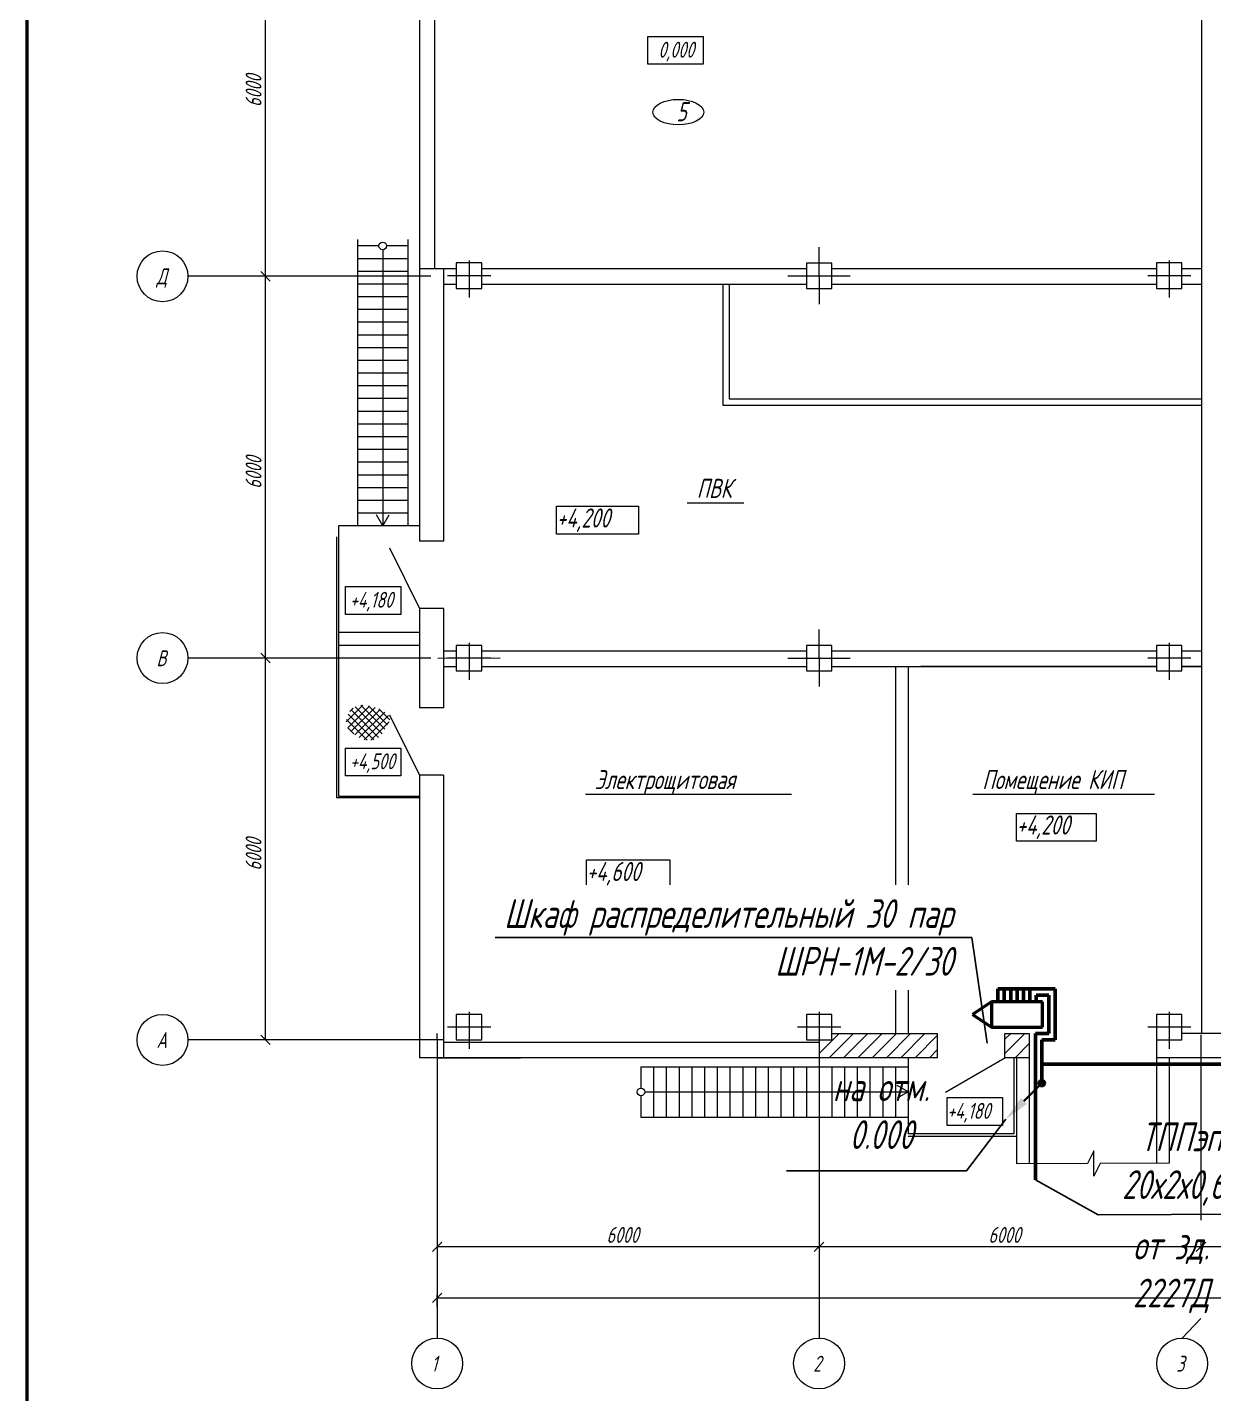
# Model space of a CAD drawing. Header units: millimetres. Extents: x 1337 to 8186, y 1899 to 5236.
# Drawn here: x 5578.6 to 5849.2, y 2451.8 to 2763.6 of the extents above; entities that cross this region are included whole.
import ezdxf
from ezdxf import colors
from ezdxf.entities.mleader import LeaderData, LeaderLine
from ezdxf.math import Vec2, Vec3

# ---------------------------------------------------------------- set-up
doc = ezdxf.new("R2010")
doc.units = ezdxf.units.MM
for name, color, linetype, lineweight in [('Линия выноска', 137, 'Continuous', 25), ('Линия связи (Вновь)', 3, 'Continuous', 60), ('Связь', 84, 'Continuous', 50), ('Строительный', 251, 'Continuous', 13), ('Текст', 2, 'Continuous', 25), ('Формат - толстая линия', 7, 'Continuous', 50), ('Элемент эл. схем', 7, 'Continuous', 35)]:
    doc.layers.add(name, color=color, linetype=linetype, lineweight=lineweight)
doc.styles.add('Simplex', font='simplex.shx', dxfattribs={"width": 0.7, "oblique": 15})

# ---------------------------------------------------------------- blocks, each defined once
blk = doc.blocks.new('A$C0AA457AC')
at = {"layer": 'Строительный', "ltscale": 100}
for p, q in [((44.36, 365.44), (44.36, 261.04)), ((167.26, 365.44), (167.26, 183.64)), ((46.76, 363.04), (46.76, 303.89)), ((20.18, 302.64), (20.18, 362.64)), ((80.25, 340.33), (88.94, 340.33)), ((80.25, 335.96), (80.25, 340.33)), ((88.94, 340.33), (88.94, 335.96)), ((88.94, 335.96), (80.25, 335.96)), ((34.66, 308.41), (34.66, 263.41)), ((38.01, 307.41), (34.66, 307.41)), ((42.56, 307.41), (39.21, 307.41)), ((42.56, 308.41), (42.56, 263.41)), ((107.14, 307.2), (107.17, 298.25)), ((42.56, 305.41), (34.66, 305.41)), ((38.61, 306.81), (38.61, 263.41)), ((52.16, 305.14), (52.16, 299.32)), ((162.16, 305.14), (162.16, 299.32)), ((20.93, 301.89), (19.43, 303.39)), ((19.43, 303.39), (20.93, 301.89)), ((42.56, 303.41), (34.66, 303.41)), ((44.36, 303.89), (50.16, 303.89)), ((47.16, 303.89), (50.16, 303.89)), ((48.16, 303.89), (48.16, 261.04)), ((54.16, 304.73), (50.16, 304.73)), ((50.16, 304.73), (50.16, 300.73)), ((54.16, 300.73), (54.16, 304.73)), ((54.16, 303.89), (105.16, 303.89)), ((54.16, 303.89), (105.16, 303.89)), ((109.16, 304.72), (105.16, 304.72)), ((105.16, 304.72), (105.16, 300.72)), ((109.16, 300.72), (109.16, 304.72)), ((109.16, 303.89), (160.16, 303.89)), ((109.16, 303.89), (160.16, 303.89)), ((164.16, 304.73), (160.16, 304.73)), ((160.16, 304.73), (160.16, 300.73)), ((164.16, 300.73), (164.16, 304.73)), ((164.16, 303.89), (167.16, 303.89)), ((164.16, 303.89), (167.16, 303.89)), ((46.16, 302.64), (8, 302.64)), ((19.88, 302.64), (19.68, 302.64)), ((19.88, 302.64), (19.68, 302.64)), ((20.18, 242.64), (20.18, 302.64)), ((42.56, 301.41), (34.66, 301.41)), ((48.16, 301.39), (50.16, 301.39)), ((55.57, 302.73), (48.79, 302.73)), ((50.16, 300.73), (54.16, 300.73)), ((54.16, 301.39), (105.16, 301.39)), ((92.04, 301.39), (92.04, 282.39)), ((93.04, 301.39), (93.04, 283.39)), ((102.26, 302.71), (112.05, 302.73)), ((105.16, 300.72), (109.16, 300.72)), ((109.16, 301.39), (160.16, 301.39)), ((165.57, 302.73), (158.79, 302.73)), ((160.16, 300.73), (164.16, 300.73)), ((164.16, 301.39), (167.16, 301.39)), ((42.56, 299.41), (34.66, 299.41)), ((42.56, 297.41), (34.66, 297.41)), ((42.56, 295.41), (34.66, 295.41)), ((42.56, 293.41), (34.66, 293.41)), ((42.56, 291.41), (34.66, 291.41)), ((42.56, 289.41), (34.66, 289.41)), ((42.56, 287.41), (34.66, 287.41)), ((42.56, 285.41), (34.66, 285.41)), ((42.56, 283.41), (34.66, 283.41)), ((42.56, 281.41), (34.66, 281.41)), ((92.04, 282.39), (167.16, 282.39)), ((93.04, 283.39), (167.16, 283.39)), ((42.56, 279.41), (34.66, 279.41)), ((42.56, 277.41), (34.66, 277.41)), ((42.56, 275.41), (34.66, 275.41)), ((42.56, 273.41), (34.66, 273.41)), ((42.56, 271.41), (34.66, 271.41)), ((42.56, 269.41), (34.66, 269.41)), ((42.56, 267.41), (34.66, 267.41)), ((65.92, 266.49), (78.77, 266.49)), ((65.92, 262.12), (65.92, 266.49)), ((78.77, 266.49), (78.77, 262.12)), ((86.46, 267.04), (95.35, 267.04)), ((42.56, 265.41), (34.66, 265.41)), ((38.61, 263.41), (37.61, 265.14)), ((38.61, 263.41), (39.61, 265.14)), ((31.66, 263.41), (31.66, 220.93)), ((44.36, 263.41), (31.66, 263.41)), ((78.77, 262.12), (65.92, 262.12)), ((31.36, 261.67), (31.36, 261.37)), ((31.36, 261.37), (31.36, 220.69)), ((39.68, 259.95), (44.36, 250.44)), ((48.19, 261.04), (44.36, 261.04)), ((32.75, 253.88), (41.44, 253.88)), ((32.75, 249.51), (32.75, 253.88)), ((41.44, 253.88), (41.44, 249.51)), ((41.44, 249.51), (32.75, 249.51)), ((44.36, 250.44), (44.36, 234.84)), ((48.19, 250.44), (44.36, 250.44)), ((48.16, 250.44), (48.16, 234.84)), ((107.14, 247.11), (107.17, 238.16)), ((44.36, 246.64), (31.66, 246.64)), ((52.16, 245.05), (52.16, 239.23)), ((162.16, 245.05), (162.16, 239.23)), ((46.16, 242.64), (8, 242.64)), ((20.93, 241.89), (19.43, 243.39)), ((19.43, 243.39), (20.93, 241.89)), ((19.88, 242.64), (19.68, 242.64)), ((19.88, 242.64), (19.68, 242.64)), ((20.18, 182.64), (20.18, 242.64)), ((44.36, 244.64), (31.66, 244.64)), ((42.56, 242.64), (34.66, 242.64)), ((47.26, 242.64), (57.05, 242.66)), ((48.16, 243.8), (50.16, 243.8)), ((48.16, 243.8), (50.16, 243.8)), ((55.57, 242.64), (48.79, 242.64)), ((54.16, 244.64), (50.16, 244.64)), ((50.16, 244.64), (50.16, 240.64)), ((54.16, 244.64), (50.16, 244.64)), ((50.16, 244.64), (50.16, 240.64)), ((54.16, 240.64), (54.16, 244.64)), ((54.16, 240.64), (54.16, 244.64)), ((54.16, 243.8), (105.16, 243.8)), ((54.16, 243.8), (105.16, 243.8)), ((102.26, 242.62), (112.05, 242.64)), ((109.16, 244.63), (105.16, 244.63)), ((105.16, 244.63), (105.16, 240.63)), ((109.16, 240.63), (109.16, 244.63)), ((109.16, 243.8), (160.16, 243.8)), ((109.16, 243.8), (160.16, 243.8)), ((165.57, 242.64), (158.79, 242.64)), ((164.16, 244.64), (160.16, 244.64)), ((160.16, 244.64), (160.16, 240.64)), ((164.16, 244.64), (160.16, 244.64)), ((160.16, 244.64), (160.16, 240.64)), ((164.16, 240.64), (164.16, 244.64)), ((164.16, 240.64), (164.16, 244.64)), ((164.16, 243.8), (167.16, 243.8)), ((164.16, 243.8), (167.16, 243.8)), ((48.16, 241.3), (50.16, 241.3)), ((50.16, 240.64), (54.16, 240.64)), ((50.16, 240.64), (54.16, 240.64)), ((54.16, 241.3), (105.16, 241.3)), ((105.16, 240.63), (109.16, 240.63)), ((109.16, 241.3), (160.16, 241.3)), ((119.16, 241.3), (119.16, 183.64)), ((121.16, 241.3), (121.16, 183.64)), ((160.16, 241.3), (123.16, 241.3)), ((160.16, 240.64), (164.16, 240.64)), ((160.16, 240.64), (164.16, 240.64)), ((164.16, 241.3), (167.16, 241.3)), ((167.16, 241.3), (164.16, 241.3)), ((32.88, 232.6), (35.5, 235.23)), ((33.1, 231.7), (36.5, 235.1)), ((33.42, 234.26), (33.94, 234.79)), ((33.6, 231.08), (37.39, 234.87)), ((33.63, 234.51), (37.96, 230.18)), ((34.23, 230.59), (38.19, 234.55)), ((34.27, 234.99), (38.51, 230.75)), ((34.92, 230.15), (38.92, 234.15)), ((35.16, 235.22), (38.92, 231.47)), ((36.39, 235.12), (39.37, 232.14)), ((37.99, 234.64), (39.72, 232.92)), ((48.16, 234.84), (44.36, 234.84)), ((32.9, 233), (36.17, 229.72)), ((33.17, 233.85), (37.2, 229.82)), ((35.7, 229.81), (39.52, 233.63)), ((36.74, 229.73), (39.62, 232.61)), ((39.68, 233.74), (44.36, 224.22)), ((33.12, 231.66), (34.06, 230.72)), ((32.75, 228.5), (41.44, 228.5)), ((32.75, 224.13), (32.75, 228.5)), ((41.44, 228.5), (41.44, 224.13)), ((41.44, 224.13), (32.75, 224.13)), ((44.36, 224.24), (44.36, 179.84)), ((48.16, 224.24), (44.36, 224.24)), ((48.16, 224.24), (48.16, 179.84)), ((70.46, 221.27), (102.83, 221.27)), ((131.32, 221.27), (159.86, 221.27)), ((44.36, 220.69), (31.36, 220.69)), ((31.66, 220.93), (44.36, 220.93)), ((138.17, 218.24), (150.71, 218.24)), ((138.17, 213.87), (138.17, 218.24)), ((150.71, 218.24), (150.71, 213.87)), ((150.71, 213.87), (138.17, 213.87)), ((70.62, 210.93), (83.72, 210.93)), ((70.62, 206.56), (70.62, 210.93)), ((83.72, 210.93), (83.72, 206.56)), ((83.72, 206.56), (70.62, 206.56)), ((52.16, 187.05), (52.16, 181.23)), ((107.16, 187.05), (107.16, 181.23)), ((162.16, 187.05), (162.16, 181.23)), ((54.16, 186.64), (50.16, 186.64)), ((50.16, 186.64), (50.16, 182.64)), ((54.16, 182.64), (54.16, 186.64)), ((109.16, 186.64), (105.16, 186.64)), ((105.16, 186.64), (105.16, 182.64)), ((107.16, 186.64), (107.16, 135.78)), ((109.16, 182.64), (109.16, 186.64)), ((164.16, 186.64), (160.16, 186.64)), ((160.16, 186.64), (160.16, 182.64)), ((164.16, 182.64), (164.16, 186.64)), ((46.16, 182.64), (8, 182.64)), ((19.43, 183.39), (20.93, 181.89)), ((19.88, 182.64), (19.68, 182.64)), ((48.16, 182.64), (46.16, 182.64)), ((48.16, 182.64), (46.16, 182.64)), ((47.08, 183.64), (47.08, 182.64)), ((47.16, 182.64), (47.16, 135.78)), ((55.57, 184.64), (48.79, 184.64)), ((50.16, 182.64), (54.16, 182.64)), ((110.57, 184.64), (103.79, 184.64)), ((105.16, 182.64), (109.16, 182.64)), ((107.16, 180.48), (110.33, 183.64)), ((108.77, 179.84), (112.57, 183.64)), ((109.16, 182.64), (109.16, 183.64)), ((109.16, 182.64), (109.16, 183.64)), ((109.16, 183.64), (125.76, 183.64)), ((111.02, 179.84), (114.82, 183.64)), ((113.26, 179.84), (117.06, 183.64)), ((115.51, 179.84), (119.31, 183.64)), ((117.75, 179.84), (121.55, 183.64)), ((120, 179.84), (123.8, 183.64)), ((122.24, 179.84), (125.76, 183.36)), ((125.76, 179.84), (125.76, 183.64)), ((136.36, 183.64), (140.16, 183.64)), ((136.36, 179.84), (136.36, 183.64)), ((136.36, 182.74), (137.27, 183.64)), ((136.36, 180.49), (139.51, 183.64)), ((140.16, 183.64), (140.16, 163.18)), ((165.57, 184.64), (158.79, 184.64)), ((160.16, 182.64), (164.16, 182.64)), ((160.16, 182.64), (160.16, 163.25)), ((174.26, 183.64), (164.16, 183.64)), ((167.16, 183.45), (167.16, 154.33)), ((107.16, 182.24), (48.16, 182.24)), ((124.49, 179.84), (125.76, 181.12)), ((137.96, 179.84), (140.16, 182.05)), ((125.76, 179.84), (44.36, 179.84)), ((47.16, 179.84), (60.23, 179.84)), ((79.16, 178.41), (121.16, 178.41)), ((79.16, 178.41), (79.16, 175.06)), ((81.16, 178.41), (81.16, 170.51)), ((83.16, 178.41), (83.16, 170.51)), ((85.16, 178.41), (85.16, 170.51)), ((87.16, 178.41), (87.16, 170.51)), ((89.16, 178.41), (89.16, 170.51)), ((91.16, 178.41), (91.16, 170.51)), ((93.16, 178.41), (93.16, 170.51)), ((95.16, 178.41), (95.16, 170.51)), ((97.16, 178.41), (97.16, 170.51)), ((99.16, 178.41), (99.16, 170.51)), ((101.16, 178.41), (101.16, 170.51)), ((103.16, 178.41), (103.16, 170.51)), ((105.16, 178.41), (105.16, 170.51)), ((107.16, 178.41), (107.16, 170.51)), ((109.16, 178.41), (109.16, 170.51)), ((111.16, 178.41), (111.16, 170.51)), ((113.16, 178.41), (113.16, 170.51)), ((115.16, 178.41), (115.16, 170.51)), ((117.16, 178.41), (117.16, 170.51)), ((119.16, 178.41), (119.16, 170.51)), ((121.16, 179.84), (121.16, 167.87)), ((127.02, 174.45), (136.36, 179.84)), ((140.16, 179.84), (136.36, 179.84)), ((137.76, 179.84), (137.76, 167.87)), ((138.16, 179.84), (138.16, 167.47)), ((138.16, 179.84), (138.16, 163.17)), ((180.81, 179.84), (160.16, 179.84)), ((162.16, 179.84), (162.15, 163.25)), ((79.76, 174.46), (121.16, 174.46)), ((121.16, 174.46), (119.43, 175.46)), ((121.16, 174.46), (119.43, 173.46)), ((79.16, 173.86), (79.16, 170.51)), ((127.29, 173.56), (135.98, 173.56)), ((127.29, 169.19), (127.29, 173.56)), ((135.98, 173.56), (135.98, 169.19)), ((79.16, 170.51), (121.16, 170.51)), ((137.76, 167.87), (121.16, 167.87)), ((135.98, 169.19), (127.29, 169.19)), ((138.16, 167.47), (121.18, 167.47)), ((149.34, 163.21), (138.16, 163.17)), ((150.33, 165.21), (149.34, 163.21)), ((150.35, 161.22), (150.33, 165.21)), ((151.34, 163.22), (150.35, 161.22)), ((162.16, 163.25), (151.34, 163.22)), ((107.16, 154.37), (107.16, 149.61)), ((47.91, 150.86), (46.41, 149.36)), ((47.16, 151.85), (47.16, 149.61)), ((107.91, 150.86), (106.41, 149.36)), ((106.41, 149.36), (107.91, 150.86)), ((107.16, 151.15), (107.16, 149.61)), ((167.91, 150.86), (166.41, 149.36)), ((166.41, 149.36), (167.91, 150.86)), ((167.16, 151.15), (167.16, 149.61)), ((167.16, 151.15), (167.16, 149.61)), ((107.16, 150.11), (47.16, 150.11)), ((167.16, 150.11), (107.16, 150.11)), ((171.16, 150.11), (167.16, 150.11)), ((47.91, 142.85), (46.41, 141.35)), ((47.16, 140.73), (47.16, 142.6)), ((47.16, 142.1), (655.16, 142.1)), ((164.21, 135.78), (167.16, 138.88))]:
    blk.add_line(p, q, dxfattribs=at)
for centre, radius in [((38.61, 307.41), 0.6), ((4, 302.64), 4), ((4, 242.64), 4), ((4, 182.64), 4), ((79.16, 174.46), 0.6), ((47.16, 131.78), 4), ((107.16, 131.78), 4), ((164.21, 131.78), 4)]:
    blk.add_circle(centre, radius, dxfattribs=at)
blk.add_ellipse((85.04, 328.44), major_axis=(-4, 0), ratio=0.5, dxfattribs=at)
at = {"layer": 'Строительный', "ltscale": 100, "style": 'Simplex', "oblique": 15, "width": 0.7}
for s, height, p in [('0,000', 2.5, (81.91, 337)), ('5', 3, (84.75, 327.01)), ('Д', 2.5, (3.06, 301.37)), ('ПВК', 3, (87.94, 267.81, 3)), ('+4,200', 3, (65.92, 263.16)), ('+4,180', 2.5, (33.44, 250.55)), ('В', 2.5, (3.06, 241.37)), ('+4,500', 2.5, (33.44, 225.17)), ('Электрощитовая', 3, (71.93, 222.05, 3)), ('Помещение КИП', 3, (132.8, 222.05, 3)), ('+4,200', 3, (138.17, 214.91)), ('+4,600', 3, (70.62, 207.6)), ('А', 2.5, (3.06, 181.37)), ('+4,180', 2.5, (127.29, 170.23)), ('6000', 2.5, (73.76, 150.74)), ('6000', 2.5, (133.76, 150.74)), ('1', 2.5, (46.23, 130.5)), ('2', 2.5, (106.23, 130.5)), ('3', 2.5, (163.28, 130.5))]:
    blk.add_text(s, height=height, dxfattribs=at).set_placement(p)
for p in [(19.56, 329.24), (19.56, 269.24), (19.56, 209.24)]:
    blk.add_text('6000', height=2.5, rotation=90, dxfattribs=at).set_placement(p)
blk = doc.blocks.new('A$C19E7192F')
at = {"layer": 'Связь'}
for p, q in [((0, 4), (0, 0)), ((8, 4), (0, 4)), ((8, 0), (8, 4)), ((11, 2), (8, 4)), ((8, 0), (11, 2)), ((0, 0), (8, 0))]:
    blk.add_line(p, q, dxfattribs=at)
blk = doc.blocks.new('_None')

msp = doc.modelspace()

# ---------------------------------------------------------------- hatches: boundary and pattern name
at = {"layer": 'Элемент эл. схем'}
h = msp.add_hatch(color=256, dxfattribs=at)
h.dxf.hatch_style = 1
h.paths.add_polyline_path([(5810.74, 2522.66, 1), (5809.29, 2522.66, 1)])

# ---------------------------------------------------------------- linework, layer by layer
at = {"layer": 'Линия связи (Вновь)'}
for p, q in [((5799.99, 2544.15), (5813.06, 2544.15)), ((5799.99, 2541.24), (5799.99, 2544.15)), ((5801.45, 2541.24), (5801.45, 2544.15)), ((5802.9, 2541.24), (5802.9, 2544.15)), ((5804.35, 2541.24), (5804.35, 2544.15)), ((5805.8, 2541.24), (5805.8, 2544.15)), ((5807.25, 2541.24), (5807.25, 2544.15)), ((5813.06, 2544.15), (5813.06, 2532.53)), ((5808.71, 2541.24), (5808.71, 2542.7)), ((5808.71, 2542.7), (5811.61, 2542.7)), ((5811.61, 2542.7), (5811.61, 2533.98)), ((5811.61, 2533.98), (5808.56, 2533.98)), ((5808.56, 2533.98), (5808.56, 2500.59)), ((5813.06, 2532.53), (5810.01, 2532.53)), ((5810.01, 2532.53), (5810.01, 2522.66)), ((5853.57, 2527.01), (5810.01, 2527.01))]:
    msp.add_line(p, q, dxfattribs=at)
at = {"layer": 'Текст', "ltscale": 100}
for p, q in [((5751.74, 2502.67), (5792.83, 2502.67)), ((5808.56, 2500.59), (5822.83, 2492.61)), ((5870.93, 2492.86), (5822.83, 2492.61))]:
    msp.add_line(p, q, dxfattribs=at)
at = {"layer": 'Формат - толстая линия'}
msp.add_lwpolyline([(5578.56, 2938.53), (6585.62, 2938.53), (6585.62, 2206.82), (5578.56, 2206.82)], close=True, dxfattribs=at)
at = {"layer": 'Элемент эл. схем'}
msp.add_line((5805.91, 2518.55), (5809.5, 2522.14), dxfattribs=at)
msp.add_circle((5810.01, 2522.66), 0.726, dxfattribs=at)
msp.add_solid([(5805.22, 2519.24), (5806.59, 2517.87), (5801.8, 2514.44)], dxfattribs=at)

# ---------------------------------------------------------------- block references
at = {"layer": 'Линия связи (Вновь)', "xscale": 1.452, "yscale": 1.452, "zscale": 1.452}
msp.add_blockref('A$C0AA457AC', (5603.59, 2267.33), dxfattribs=at)
at = {"layer": 'Связь', "xscale": 1.452, "yscale": 1.452, "zscale": 1.452, "rotation": 180}
msp.add_blockref('A$C19E7192F', (5810.16, 2541.24), dxfattribs=at)

# ---------------------------------------------------------------- texts
at = {"layer": 'Текст', "ltscale": 100, "char_height": 6.534, "style": 'Simplex'}
for s, insert, attachment_point in [('ТППэп 20х2х0,64', (5841.8, 2494.71), 8), ('от зд. 2227Д', (5839.49, 2488.93), 2)]:
    msp.add_mtext_dynamic_manual_height_columns(s, width=27.0901, gutter_width=12.5, heights=[0], dxfattribs=dict(at, insert=insert, attachment_point=attachment_point))

# ---------------------------------------------------------------- next in the draw order: leaders
at = {"layer": 'Линия выноска'}
ml = msp.add_multileader_mtext('Standard', dxfattribs=at)
ml.set_content('Шкаф распределительный 30 пар\\PШРН-1М-2/30', color=2, style='Simplex')
ml.set_leader_properties()
ml.set_arrow_properties(name='NONE')
ml.build(insert=Vec2(0, 0))
ml.multileader.update_dxf_attribs({"text_left_attachment_type": 6, "text_right_attachment_type": 6, "dogleg_length": 0, "arrow_head_size": 8.71})
ctx = ml.context
ctx.base_point, ctx.char_height, ctx.arrow_head_size, ctx.landing_gap_size, ctx.plane_origin = Vec3(5662.88, 2555.9), 6.534, 8.71, 4.36, Vec3(5510.86, 2493.36)
ctx.left_attachment, ctx.right_attachment, ctx.text_align_type = 6, 6, 2
notes = []
notes.append((ctx, [(0, (1, 1, 0), (5794.04, 2555.9), (-1, 0), 0, [(0, [(5797.53, 2531.74)], 0, [])])]))
ctx.mtext.insert, ctx.mtext.alignment, ctx.mtext.flow_direction = Vec3(5789.68, 2564.61), 3, 5
ctx.mtext.has_bg_fill, ctx.mtext.bg_color, ctx.mtext.bg_scale_factor, ctx.mtext.bg_transparency, ctx.mtext.use_window_bg_color = 1, -1027028792, 1.5, 0, 1
for ctx, leaders in notes:
    for number, flags, end, landing, length, lines in leaders:
        leader = LeaderData()
        leader.index, (leader.has_last_leader_line, leader.has_dogleg_vector, leader.attachment_direction) = number, flags
        leader.last_leader_point, leader.dogleg_vector, leader.dogleg_length = Vec3(end), Vec3(landing), length
        for number, points, colour, breaks in lines:
            line = LeaderLine()
            line.index, line.vertices, line.color, line.breaks = number, Vec3.list(points), colors.encode_raw_color(colour), breaks
            leader.lines.append(line)
        ctx.leaders.append(leader)

# ---------------------------------------------------------------- next in the draw order: linework, layer by layer
at = {"layer": 'Текст', "ltscale": 100}
msp.add_line((5801.8, 2514.44), (5792.83, 2502.67), dxfattribs=at)

# ---------------------------------------------------------------- next in the draw order: texts
at = {"layer": 'Текст', "ltscale": 100, "insert": (5773.35, 2507.64), "char_height": 6.534, "attachment_point": 8, "style": 'Simplex'}
msp.add_mtext_dynamic_manual_height_columns('на отм. 0.000', width=27.0901, gutter_width=12.5, heights=[0], dxfattribs=at)

doc.saveas('drawing.dxf')
